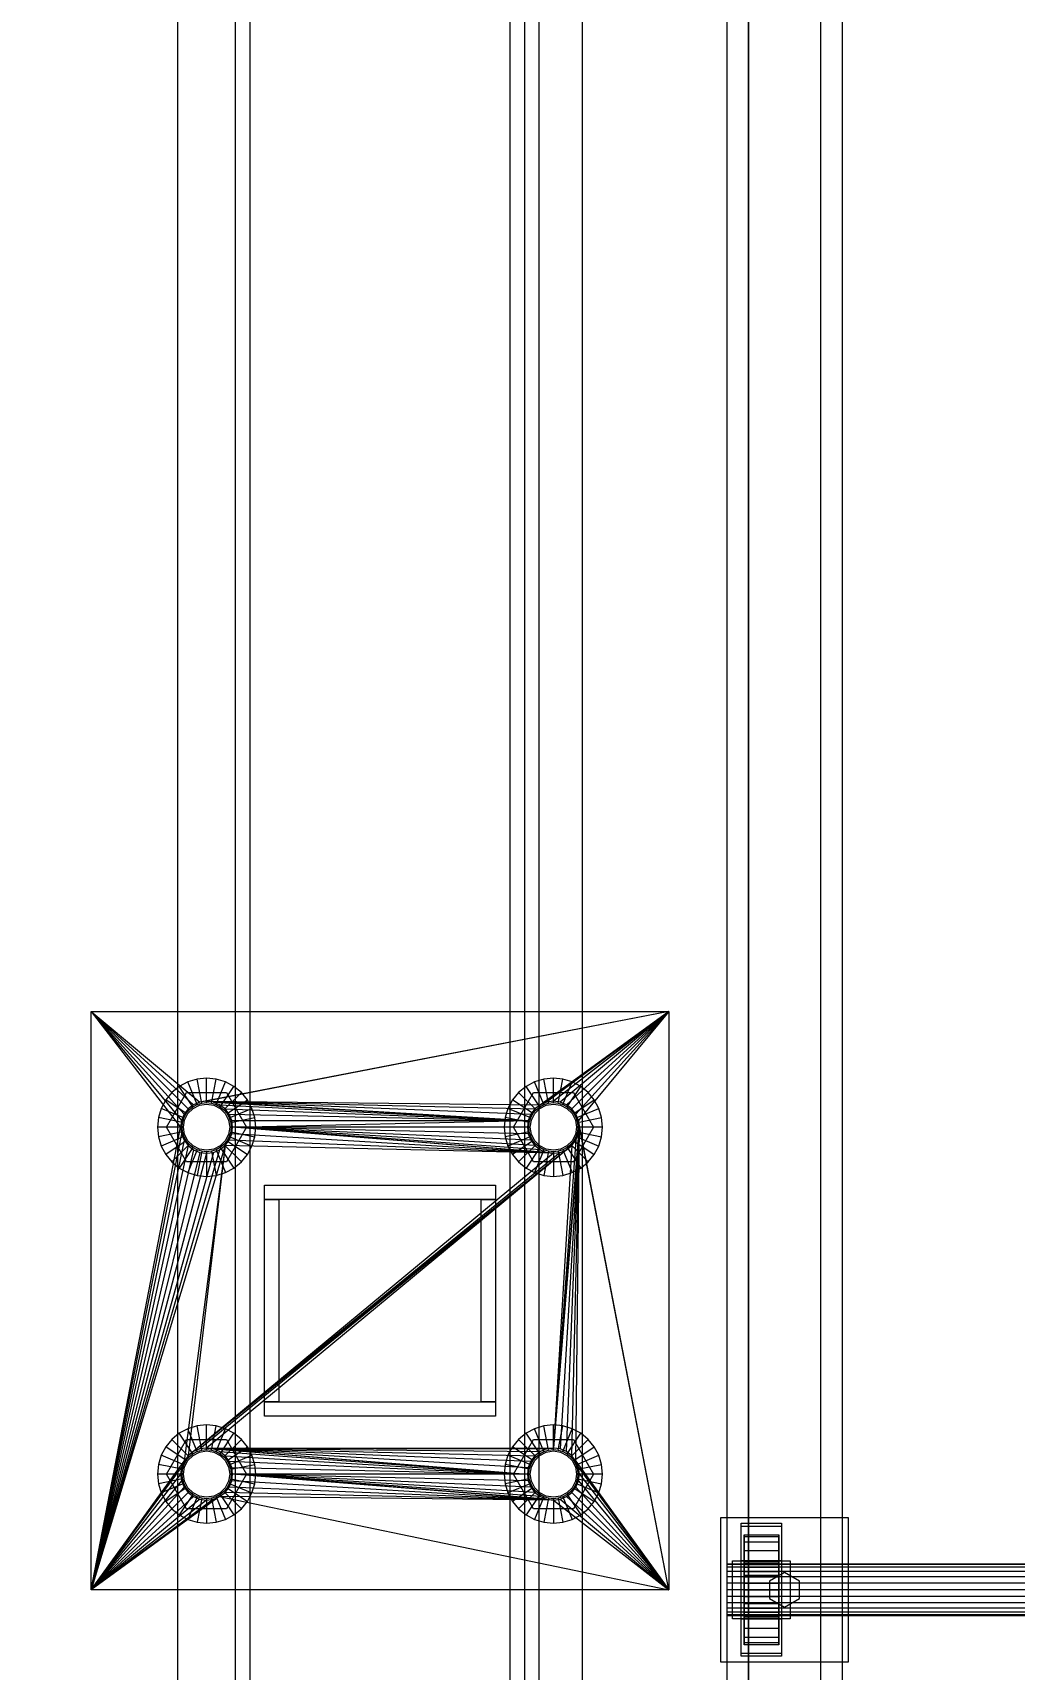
# Model space of a CAD drawing. Header units: millimetres. Extents: x -2500 to 58855, y -53268 to 6837.
# Drawn here: x 57527 to 57867, y -19178 to -18611 of the extents above; entities that cross this region are included whole.
import ezdxf

# ---------------------------------------------------------------- set-up
doc = ezdxf.new("R2010")
doc.units = ezdxf.units.MM
for name, color, linetype, lineweight in [('COTAS_R', 1, 'Continuous', 0), ('superior_C04', 7, 'Continuous', 0), ('superior_secador', 7, 'Continuous', 0)]:
    doc.layers.add(name, color=color, linetype=linetype, lineweight=lineweight)
doc.dimstyles.new('R19_100', dxfattribs={"dimtxt": 250, "dimasz": 150, "dimexe": 150, "dimexo": 80, "dimgap": 100, "dimtad": 1, "dimtih": 1, "dimtoh": 1, "dimdsep": 46, "dimcen": 0.09, "dimadec": 0, "dimazin": 0, "dimtfac": 1, "dimtdec": 4, "dimtofl": 0, "dimtmove": 0, "dimatfit": 3, "dimfxl": 1, "dimtolj": 1, "dimtzin": 0, "dimarcsym": 0})

# ---------------------------------------------------------------- blocks, each defined once
blk = doc.blocks.new('*D26')
at = {"layer": 'COTAS_R', "color": 0, "lineweight": -2, "transparency": 16777216}
for p, q in [((58037.12, -15400), (57067.12, -15400)), ((57217.12, -19600), (57217.12, -15550)), ((58037.12, -19750), (57067.12, -19750))]:
    blk.add_line(p, q, dxfattribs=at)
at = {"layer": 'COTAS_R', "color": 0, "transparency": 16777216}
for points in [[(57192.12, -15550), (57242.12, -15550), (57217.12, -15400)], [(57192.12, -19600), (57242.12, -19600), (57217.12, -19750)]]:
    blk.add_solid(points, dxfattribs=at)
at = {"layer": 'Defpoints', "color": 0, "transparency": 16777216}
for p in [(57217.12, -15400), (58117.12, -15400), (58117.12, -19750)]:
    blk.add_point(p, dxfattribs=at)

msp = doc.modelspace()

# ---------------------------------------------------------------- linework, layer by layer
at = {"layer": 'superior_C04'}
for p, q in [((57767.116, -18550), (57767.116, -19750)), ((57774.616, -19748.878), (57774.616, -18548.878)), ((57799.616, -19748.878), (57799.616, -18548.878)), ((57807.116, -19750), (57807.116, -18550)), ((57774.616, -18551.122), (57774.616, -19751.122)), ((57799.616, -19751.122), (57799.616, -18551.122)), ((57765.116, -19175), (57765.116, -19125)), ((57765.116, -19125), (57809.116, -19125)), ((57772.116, -19173), (57772.116, -19127)), ((57772.116, -19127), (57786.116, -19127)), ((57786.116, -19127), (57786.116, -19173)), ((57809.116, -19125), (57809.116, -19175)), ((57772.116, -19140), (57772.116, -19128)), ((57772.116, -19128), (57786.116, -19128)), ((57773.116, -19141), (57773.116, -19131)), ((57773.116, -19131), (57773.116, -19131.647)), ((57773.116, -19131), (57785.116, -19131)), ((57773.116, -19131.647), (57773.116, -19141.307)), ((57785.116, -19131.647), (57773.116, -19131.647)), ((57773.116, -19131.647), (57773.116, -19133.546)), ((57785.116, -19131.647), (57785.116, -19131)), ((57785.116, -19131), (57785.116, -19141)), ((57785.116, -19141.307), (57785.116, -19131.647)), ((57785.116, -19133.546), (57785.116, -19131.647)), ((57786.116, -19128), (57786.116, -19140)), ((57773.116, -19133.546), (57773.116, -19142.206)), ((57785.116, -19133.546), (57773.116, -19133.546)), ((57773.116, -19133.546), (57773.116, -19136.565)), ((57773.116, -19136.565), (57773.116, -19143.636)), ((57785.116, -19136.565), (57773.116, -19136.565)), ((57773.116, -19136.565), (57773.116, -19140.5)), ((57785.116, -19142.206), (57785.116, -19133.546)), ((57785.116, -19136.565), (57785.116, -19133.546)), ((57785.116, -19143.636), (57785.116, -19136.565)), ((57785.116, -19140.5), (57785.116, -19136.565)), ((57767.116, -19141), (57767.116, -19141.307)), ((57767.116, -19141), (58467.116, -19141)), ((57767.116, -19141.307), (57767.116, -19142.206)), ((58467.116, -19141.307), (57767.116, -19141.307)), ((57767.116, -19142.206), (57767.116, -19143.636)), ((58467.116, -19142.206), (57767.116, -19142.206)), ((57767.116, -19143.636), (57767.116, -19145.5)), ((58467.116, -19143.636), (57767.116, -19143.636)), ((57769.116, -19160), (57769.116, -19140)), ((57769.116, -19140), (57789.116, -19140)), ((57786.116, -19140), (57772.116, -19140)), ((57773.116, -19140.5), (57773.116, -19145.5)), ((57785.116, -19140.5), (57773.116, -19140.5)), ((57773.116, -19140.5), (57773.116, -19145.082)), ((57773.116, -19141.307), (57773.116, -19141)), ((57785.116, -19141), (57773.116, -19141)), ((57773.116, -19141.307), (57785.116, -19141.307)), ((57773.116, -19142.206), (57773.116, -19141.307)), ((57773.116, -19142.206), (57785.116, -19142.206)), ((57773.116, -19143.636), (57773.116, -19142.206)), ((57773.116, -19143.636), (57785.116, -19143.636)), ((57773.116, -19145.5), (57773.116, -19143.636)), ((57787.116, -19144), (57781.92, -19147)), ((57785.116, -19145.5), (57785.116, -19140.5)), ((57785.116, -19145.082), (57785.116, -19140.5)), ((57785.116, -19141), (57785.116, -19141.307)), ((57785.116, -19141.307), (57785.116, -19142.206)), ((57785.116, -19142.206), (57785.116, -19143.636)), ((57785.116, -19143.636), (57785.116, -19145.5)), ((57792.312, -19147), (57787.116, -19144)), ((57789.116, -19140), (57789.116, -19160)), ((57767.116, -19145.5), (57767.116, -19147.671)), ((58467.116, -19145.5), (57767.116, -19145.5)), ((57767.116, -19147.671), (57767.116, -19150)), ((58467.116, -19147.671), (57767.116, -19147.671)), ((57767.116, -19150), (57767.116, -19152.329)), ((58467.116, -19150), (57767.116, -19150)), ((57773.116, -19145.082), (57773.116, -19147.671)), ((57785.116, -19145.082), (57773.116, -19145.082)), ((57773.116, -19145.082), (57773.116, -19150)), ((57773.116, -19145.5), (57785.116, -19145.5)), ((57773.116, -19147.671), (57773.116, -19145.5)), ((57773.116, -19147.671), (57785.116, -19147.671)), ((57773.116, -19150), (57773.116, -19147.671)), ((57773.116, -19150), (57785.116, -19150)), ((57773.116, -19150), (57773.116, -19154.918)), ((57773.116, -19152.329), (57773.116, -19150)), ((57781.92, -19147), (57781.92, -19153)), ((57785.116, -19147.671), (57785.116, -19145.082)), ((57785.116, -19150), (57785.116, -19145.082)), ((57785.116, -19145.5), (57785.116, -19147.671)), ((57785.116, -19147.671), (57785.116, -19150)), ((57785.116, -19150), (57785.116, -19152.329)), ((57785.116, -19154.918), (57785.116, -19150)), ((57792.312, -19153), (57792.312, -19147)), ((57767.116, -19152.329), (57767.116, -19154.5)), ((58467.116, -19152.329), (57767.116, -19152.329)), ((57767.116, -19154.5), (57767.116, -19156.364)), ((58467.116, -19154.5), (57767.116, -19154.5)), ((57773.116, -19154.918), (57773.116, -19152.329)), ((57773.116, -19152.329), (57785.116, -19152.329)), ((57773.116, -19154.5), (57773.116, -19152.329)), ((57773.116, -19159.5), (57773.116, -19154.5)), ((57773.116, -19154.5), (57785.116, -19154.5)), ((57773.116, -19156.364), (57773.116, -19154.5)), ((57785.116, -19154.918), (57773.116, -19154.918)), ((57773.116, -19154.918), (57773.116, -19159.5)), ((57781.92, -19153), (57787.116, -19156)), ((57785.116, -19152.329), (57785.116, -19154.918)), ((57785.116, -19152.329), (57785.116, -19154.5)), ((57785.116, -19154.5), (57785.116, -19159.5)), ((57785.116, -19154.5), (57785.116, -19156.364)), ((57785.116, -19159.5), (57785.116, -19154.918)), ((57787.116, -19156), (57792.312, -19153)), ((57767.116, -19156.364), (57767.116, -19157.794)), ((58467.116, -19156.364), (57767.116, -19156.364)), ((57767.116, -19157.794), (57767.116, -19158.693)), ((58467.116, -19157.794), (57767.116, -19157.794)), ((57767.116, -19158.693), (57767.116, -19159)), ((58467.116, -19158.693), (57767.116, -19158.693)), ((58467.116, -19159), (57767.116, -19159)), ((57789.116, -19160), (57769.116, -19160)), ((57772.116, -19172), (57772.116, -19160)), ((57772.116, -19160), (57786.116, -19160)), ((57773.116, -19163.435), (57773.116, -19156.364)), ((57773.116, -19156.364), (57785.116, -19156.364)), ((57773.116, -19157.794), (57773.116, -19156.364)), ((57773.116, -19166.454), (57773.116, -19157.794)), ((57773.116, -19157.794), (57785.116, -19157.794)), ((57773.116, -19158.693), (57773.116, -19157.794)), ((57773.116, -19168.353), (57773.116, -19158.693)), ((57773.116, -19158.693), (57785.116, -19158.693)), ((57773.116, -19159), (57773.116, -19158.693)), ((57773.116, -19169), (57773.116, -19159)), ((57773.116, -19159), (57785.116, -19159)), ((57785.116, -19159.5), (57773.116, -19159.5)), ((57773.116, -19159.5), (57773.116, -19163.435)), ((57785.116, -19156.364), (57785.116, -19163.435)), ((57785.116, -19156.364), (57785.116, -19157.794)), ((57785.116, -19157.794), (57785.116, -19166.454)), ((57785.116, -19157.794), (57785.116, -19158.693)), ((57785.116, -19158.693), (57785.116, -19168.353)), ((57785.116, -19158.693), (57785.116, -19159)), ((57785.116, -19159), (57785.116, -19169)), ((57785.116, -19163.435), (57785.116, -19159.5)), ((57786.116, -19160), (57786.116, -19172)), ((57785.116, -19163.435), (57773.116, -19163.435)), ((57773.116, -19163.435), (57773.116, -19166.454)), ((57785.116, -19166.454), (57773.116, -19166.454)), ((57773.116, -19166.454), (57773.116, -19168.353)), ((57785.116, -19166.454), (57785.116, -19163.435)), ((57785.116, -19168.353), (57785.116, -19166.454)), ((57786.116, -19172), (57772.116, -19172)), ((57786.116, -19173), (57772.116, -19173)), ((57785.116, -19168.353), (57773.116, -19168.353)), ((57773.116, -19168.353), (57773.116, -19169)), ((57785.116, -19169), (57773.116, -19169)), ((57785.116, -19169), (57785.116, -19168.353)), ((57809.116, -19175), (57765.116, -19175))]:
    msp.add_line(p, q, dxfattribs=at)
at = {"layer": 'superior_secador'}
for p, q in [((57692.116, -19375), (57692.116, -16625)), ((57702.116, -16625), (57702.116, -19375)), ((57717.116, -16625), (57717.116, -19375)), ((57577.116, -19250), (57577.116, -16750)), ((57597.116, -19240), (57597.116, -16760)), ((57602.116, -16760), (57602.116, -19240)), ((57692.116, -19240), (57692.116, -16760)), ((57697.116, -16760), (57697.116, -19240)), ((57547.116, -19150), (57547.116, -18950)), ((57547.116, -18950), (57578.116, -18990)), ((57547.116, -18950), (57578.423, -18987.671)), ((57547.116, -18950), (57579.322, -18985.5)), ((57547.116, -18950), (57580.752, -18983.636)), ((57547.116, -18950), (57582.616, -18982.206)), ((57547.116, -18950), (57584.786, -18981.307)), ((57547.116, -18950), (57747.116, -18950)), ((57747.116, -18950), (57584.786, -18981.307)), ((57747.116, -18950), (57587.116, -18981)), ((57747.116, -18950), (57702.616, -18982.206)), ((57747.116, -18950), (57704.786, -18981.307)), ((57747.116, -18950), (57707.116, -18981)), ((57747.116, -18950), (57709.445, -18981.307)), ((57747.116, -18950), (57711.616, -18982.206)), ((57747.116, -18950), (57713.48, -18983.636)), ((57747.116, -18950), (57714.91, -18985.5)), ((57747.116, -18950), (57715.809, -18987.671)), ((57747.116, -18950), (57747.116, -19150)), ((57580.61, -18974.294), (57577.671, -18975.865)), ((57583.799, -18973.327), (57580.61, -18974.294)), ((57583.863, -18982.147), (57580.61, -18974.294)), ((57587.116, -18973), (57583.799, -18973.327)), ((57585.458, -18981.663), (57583.799, -18973.327)), ((57590.432, -18973.327), (57587.116, -18973)), ((57587.116, -18981.5), (57587.116, -18973)), ((57588.774, -18981.663), (57590.432, -18973.327)), ((57590.369, -18982.147), (57593.621, -18974.294)), ((57593.621, -18974.294), (57590.432, -18973.327)), ((57596.561, -18975.865), (57593.621, -18974.294)), ((57700.61, -18974.294), (57697.671, -18975.865)), ((57703.799, -18973.327), (57700.61, -18974.294)), ((57703.863, -18982.147), (57700.61, -18974.294)), ((57707.116, -18973), (57703.799, -18973.327)), ((57705.458, -18981.663), (57703.799, -18973.327)), ((57710.432, -18973.327), (57707.116, -18973)), ((57707.116, -18981.5), (57707.116, -18973)), ((57708.774, -18981.663), (57710.432, -18973.327)), ((57710.369, -18982.147), (57713.621, -18974.294)), ((57713.621, -18974.294), (57710.432, -18973.327)), ((57716.561, -18975.865), (57713.621, -18974.294)), ((57572.981, -18980.555), (57571.41, -18983.494)), ((57575.095, -18977.979), (57572.981, -18980.555)), ((57580.048, -18985.278), (57572.981, -18980.555)), ((57573.266, -18990), (57580.191, -18978.006)), ((57577.671, -18975.865), (57575.095, -18977.979)), ((57581.105, -18983.99), (57575.095, -18977.979)), ((57582.394, -18982.933), (57577.671, -18975.865)), ((57580.191, -18978.006), (57594.041, -18978.006)), ((57591.838, -18982.933), (57596.561, -18975.865)), ((57593.126, -18983.99), (57599.137, -18977.979)), ((57594.041, -18978.006), (57600.966, -18990)), ((57594.183, -18985.278), (57601.251, -18980.555)), ((57599.137, -18977.979), (57596.561, -18975.865)), ((57601.251, -18980.555), (57599.137, -18977.979)), ((57602.822, -18983.494), (57601.251, -18980.555)), ((57692.981, -18980.555), (57691.41, -18983.494)), ((57695.095, -18977.979), (57692.981, -18980.555)), ((57700.048, -18985.278), (57692.981, -18980.555)), ((57693.266, -18990), (57700.191, -18978.006)), ((57697.671, -18975.865), (57695.095, -18977.979)), ((57701.105, -18983.99), (57695.095, -18977.979)), ((57702.394, -18982.933), (57697.671, -18975.865)), ((57700.191, -18978.006), (57714.041, -18978.006)), ((57711.838, -18982.933), (57716.561, -18975.865)), ((57713.126, -18983.99), (57719.137, -18977.979)), ((57714.041, -18978.006), (57720.966, -18990)), ((57714.183, -18985.278), (57721.251, -18980.555)), ((57719.137, -18977.979), (57716.561, -18975.865)), ((57721.251, -18980.555), (57719.137, -18977.979)), ((57722.822, -18983.494), (57721.251, -18980.555)), ((57571.41, -18983.494), (57570.442, -18986.683)), ((57579.263, -18986.747), (57571.41, -18983.494)), ((57579.322, -18985.5), (57578.423, -18987.671)), ((57579.263, -18986.747), (57580.048, -18985.278)), ((57580.752, -18983.636), (57579.322, -18985.5)), ((57579.507, -18987.528), (57580.644, -18985.298)), ((57580.048, -18985.278), (57581.105, -18983.99)), ((57580.644, -18985.298), (57582.414, -18983.528)), ((57582.616, -18982.206), (57580.752, -18983.636)), ((57581.105, -18983.99), (57582.394, -18982.933)), ((57582.394, -18982.933), (57583.863, -18982.147)), ((57582.414, -18983.528), (57584.644, -18982.392)), ((57584.786, -18981.307), (57582.616, -18982.206)), ((57583.863, -18982.147), (57585.458, -18981.663)), ((57584.644, -18982.392), (57587.116, -18982)), ((57587.116, -18981), (57584.786, -18981.307)), ((57585.458, -18981.663), (57587.116, -18981.5)), ((57589.445, -18981.307), (57587.116, -18981)), ((57587.116, -18981), (57698.423, -18987.671)), ((57587.116, -18981), (57699.322, -18985.5)), ((57587.116, -18981), (57700.752, -18983.636)), ((57587.116, -18981), (57702.616, -18982.206)), ((57587.116, -18981.5), (57588.774, -18981.663)), ((57587.116, -18982), (57589.588, -18982.392)), ((57588.774, -18981.663), (57590.369, -18982.147)), ((57591.616, -18982.206), (57589.445, -18981.307)), ((57589.445, -18981.307), (57698.423, -18987.671)), ((57589.588, -18982.392), (57591.818, -18983.528)), ((57590.369, -18982.147), (57591.838, -18982.933)), ((57593.48, -18983.636), (57591.616, -18982.206)), ((57591.616, -18982.206), (57698.423, -18987.671)), ((57591.818, -18983.528), (57593.588, -18985.298)), ((57591.838, -18982.933), (57593.126, -18983.99)), ((57593.126, -18983.99), (57594.183, -18985.278)), ((57594.91, -18985.5), (57593.48, -18983.636)), ((57593.48, -18983.636), (57698.423, -18987.671)), ((57593.588, -18985.298), (57594.724, -18987.528)), ((57594.183, -18985.278), (57594.969, -18986.747)), ((57595.809, -18987.671), (57594.91, -18985.5)), ((57594.91, -18985.5), (57698.423, -18987.671)), ((57594.969, -18986.747), (57602.822, -18983.494)), ((57603.789, -18986.683), (57602.822, -18983.494)), ((57691.41, -18983.494), (57690.442, -18986.683)), ((57699.263, -18986.747), (57691.41, -18983.494)), ((57699.322, -18985.5), (57698.423, -18987.671)), ((57699.263, -18986.747), (57700.048, -18985.278)), ((57700.752, -18983.636), (57699.322, -18985.5)), ((57699.507, -18987.528), (57700.644, -18985.298)), ((57700.048, -18985.278), (57701.105, -18983.99)), ((57700.644, -18985.298), (57702.414, -18983.528)), ((57702.616, -18982.206), (57700.752, -18983.636)), ((57701.105, -18983.99), (57702.394, -18982.933)), ((57702.394, -18982.933), (57703.863, -18982.147)), ((57702.414, -18983.528), (57704.644, -18982.392)), ((57704.786, -18981.307), (57702.616, -18982.206)), ((57703.863, -18982.147), (57705.458, -18981.663)), ((57704.644, -18982.392), (57707.116, -18982)), ((57707.116, -18981), (57704.786, -18981.307)), ((57705.458, -18981.663), (57707.116, -18981.5)), ((57709.445, -18981.307), (57707.116, -18981)), ((57707.116, -18981.5), (57708.774, -18981.663)), ((57707.116, -18982), (57709.588, -18982.392)), ((57708.774, -18981.663), (57710.369, -18982.147)), ((57711.616, -18982.206), (57709.445, -18981.307)), ((57709.588, -18982.392), (57711.818, -18983.528)), ((57710.369, -18982.147), (57711.838, -18982.933)), ((57713.48, -18983.636), (57711.616, -18982.206)), ((57711.818, -18983.528), (57713.588, -18985.298)), ((57711.838, -18982.933), (57713.126, -18983.99)), ((57713.126, -18983.99), (57714.183, -18985.278)), ((57714.91, -18985.5), (57713.48, -18983.636)), ((57713.588, -18985.298), (57714.724, -18987.528)), ((57714.183, -18985.278), (57714.969, -18986.747)), ((57715.809, -18987.671), (57714.91, -18985.5)), ((57714.969, -18986.747), (57722.822, -18983.494)), ((57723.789, -18986.683), (57722.822, -18983.494)), ((57547.116, -19150), (57578.116, -18990)), ((57570.442, -18986.683), (57570.116, -18990)), ((57578.616, -18990), (57570.116, -18990)), ((57570.116, -18990), (57570.442, -18993.317)), ((57578.779, -18988.342), (57570.442, -18986.683)), ((57578.779, -18991.658), (57570.442, -18993.317)), ((57580.191, -19001.994), (57573.266, -18990)), ((57578.423, -18987.671), (57578.116, -18990)), ((57578.116, -18990), (57578.423, -18992.329)), ((57578.616, -18990), (57578.779, -18988.342)), ((57578.779, -18991.658), (57578.616, -18990)), ((57578.779, -18988.342), (57579.263, -18986.747)), ((57579.263, -18993.253), (57578.779, -18991.658)), ((57579.116, -18990), (57579.507, -18987.528)), ((57579.507, -18992.472), (57579.116, -18990)), ((57600.966, -18990), (57594.041, -19001.994)), ((57594.724, -18987.528), (57595.116, -18990)), ((57595.116, -18990), (57594.724, -18992.472)), ((57594.969, -18986.747), (57595.453, -18988.342)), ((57595.453, -18991.658), (57594.969, -18993.253)), ((57595.453, -18988.342), (57603.789, -18986.683)), ((57595.453, -18988.342), (57595.616, -18990)), ((57595.616, -18990), (57595.453, -18991.658)), ((57595.453, -18991.658), (57603.789, -18993.317)), ((57604.116, -18990), (57595.616, -18990)), ((57596.116, -18990), (57595.809, -18987.671)), ((57595.809, -18987.671), (57698.423, -18987.671)), ((57595.809, -18992.329), (57596.116, -18990)), ((57596.116, -18990), (57698.423, -18987.671)), ((57698.116, -18990), (57596.116, -18990)), ((57698.423, -18992.329), (57596.116, -18990)), ((57699.322, -18994.5), (57596.116, -18990)), ((57700.752, -18996.364), (57596.116, -18990)), ((57702.616, -18997.794), (57596.116, -18990)), ((57704.786, -18998.693), (57596.116, -18990)), ((57707.116, -18999), (57596.116, -18990)), ((57604.116, -18990), (57603.789, -18986.683)), ((57603.789, -18993.317), (57604.116, -18990)), ((57690.442, -18986.683), (57690.116, -18990)), ((57698.616, -18990), (57690.116, -18990)), ((57690.116, -18990), (57690.442, -18993.317)), ((57698.779, -18988.342), (57690.442, -18986.683)), ((57698.779, -18991.658), (57690.442, -18993.317)), ((57700.191, -19001.994), (57693.266, -18990)), ((57698.423, -18987.671), (57698.116, -18990)), ((57698.116, -18990), (57698.423, -18992.329)), ((57698.616, -18990), (57698.779, -18988.342)), ((57698.779, -18991.658), (57698.616, -18990)), ((57698.779, -18988.342), (57699.263, -18986.747)), ((57699.263, -18993.253), (57698.779, -18991.658)), ((57699.116, -18990), (57699.507, -18987.528)), ((57699.507, -18992.472), (57699.116, -18990)), ((57716.116, -18990), (57707.116, -19101)), ((57716.116, -18990), (57709.445, -19101.307)), ((57711.616, -19102.206), (57716.116, -18990)), ((57713.48, -19103.636), (57716.116, -18990)), ((57720.966, -18990), (57714.041, -19001.994)), ((57714.724, -18987.528), (57715.116, -18990)), ((57715.116, -18990), (57714.724, -18992.472)), ((57714.91, -19105.5), (57716.116, -18990)), ((57714.969, -18986.747), (57715.453, -18988.342)), ((57715.453, -18991.658), (57714.969, -18993.253)), ((57715.453, -18988.342), (57723.789, -18986.683)), ((57715.453, -18988.342), (57715.616, -18990)), ((57715.616, -18990), (57715.453, -18991.658)), ((57715.453, -18991.658), (57723.789, -18993.317)), ((57724.116, -18990), (57715.616, -18990)), ((57747.116, -19150), (57715.809, -18987.671)), ((57716.116, -18990), (57715.809, -18987.671)), ((57715.809, -18992.329), (57716.116, -18990)), ((57747.116, -19150), (57716.116, -18990)), ((57724.116, -18990), (57723.789, -18986.683)), ((57723.789, -18993.317), (57724.116, -18990)), ((57578.423, -18992.329), (57547.116, -19150)), ((57579.322, -18994.5), (57547.116, -19150)), ((57580.752, -18996.364), (57547.116, -19150)), ((57593.48, -18996.364), (57547.116, -19150)), ((57570.442, -18993.317), (57571.41, -18996.506)), ((57579.263, -18993.253), (57571.41, -18996.506)), ((57571.41, -18996.506), (57572.981, -18999.445)), ((57580.048, -18994.722), (57572.981, -18999.445)), ((57581.105, -18996.01), (57575.095, -19002.021)), ((57582.394, -18997.067), (57577.671, -19004.135)), ((57578.423, -18992.329), (57579.322, -18994.5)), ((57580.048, -18994.722), (57579.263, -18993.253)), ((57579.322, -18994.5), (57580.752, -18996.364)), ((57593.48, -18996.364), (57579.322, -19105.5)), ((57580.644, -18994.702), (57579.507, -18992.472)), ((57581.105, -18996.01), (57580.048, -18994.722)), ((57582.414, -18996.472), (57580.644, -18994.702)), ((57580.752, -18996.364), (57582.616, -18997.794)), ((57593.48, -18996.364), (57580.752, -19103.636)), ((57713.48, -18996.364), (57580.752, -19103.636)), ((57582.394, -18997.067), (57581.105, -18996.01)), ((57583.863, -18997.853), (57582.394, -18997.067)), ((57584.644, -18997.608), (57582.414, -18996.472)), ((57713.48, -18996.364), (57582.616, -19102.206)), ((57713.48, -18996.364), (57584.786, -19101.307)), ((57713.48, -18996.364), (57587.116, -19101)), ((57591.818, -18996.472), (57589.588, -18997.608)), ((57591.838, -18997.067), (57590.369, -18997.853)), ((57591.616, -18997.794), (57593.48, -18996.364)), ((57593.588, -18994.702), (57591.818, -18996.472)), ((57593.126, -18996.01), (57591.838, -18997.067)), ((57591.838, -18997.067), (57596.561, -19004.135)), ((57594.183, -18994.722), (57593.126, -18996.01)), ((57593.126, -18996.01), (57599.137, -19002.021)), ((57593.48, -18996.364), (57594.91, -18994.5)), ((57707.116, -18999), (57593.48, -18996.364)), ((57594.724, -18992.472), (57593.588, -18994.702)), ((57594.969, -18993.253), (57594.183, -18994.722)), ((57594.183, -18994.722), (57601.251, -18999.445)), ((57594.91, -18994.5), (57595.809, -18992.329)), ((57707.116, -18999), (57594.91, -18994.5)), ((57594.969, -18993.253), (57602.822, -18996.506)), ((57707.116, -18999), (57595.809, -18992.329)), ((57601.251, -18999.445), (57602.822, -18996.506)), ((57602.822, -18996.506), (57603.789, -18993.317)), ((57690.442, -18993.317), (57691.41, -18996.506)), ((57699.263, -18993.253), (57691.41, -18996.506)), ((57691.41, -18996.506), (57692.981, -18999.445)), ((57700.048, -18994.722), (57692.981, -18999.445)), ((57701.105, -18996.01), (57695.095, -19002.021)), ((57702.394, -18997.067), (57697.671, -19004.135)), ((57698.423, -18992.329), (57699.322, -18994.5)), ((57700.048, -18994.722), (57699.263, -18993.253)), ((57699.322, -18994.5), (57700.752, -18996.364)), ((57700.644, -18994.702), (57699.507, -18992.472)), ((57701.105, -18996.01), (57700.048, -18994.722)), ((57702.414, -18996.472), (57700.644, -18994.702)), ((57700.752, -18996.364), (57702.616, -18997.794)), ((57702.394, -18997.067), (57701.105, -18996.01)), ((57703.863, -18997.853), (57702.394, -18997.067)), ((57704.644, -18997.608), (57702.414, -18996.472)), ((57715.809, -18992.329), (57707.116, -19101)), ((57714.91, -18994.5), (57707.116, -19101)), ((57713.48, -18996.364), (57707.116, -19101)), ((57711.818, -18996.472), (57709.588, -18997.608)), ((57711.838, -18997.067), (57710.369, -18997.853)), ((57711.616, -18997.794), (57713.48, -18996.364)), ((57713.588, -18994.702), (57711.818, -18996.472)), ((57713.126, -18996.01), (57711.838, -18997.067)), ((57711.838, -18997.067), (57716.561, -19004.135)), ((57714.183, -18994.722), (57713.126, -18996.01)), ((57713.126, -18996.01), (57719.137, -19002.021)), ((57713.48, -18996.364), (57714.91, -18994.5)), ((57714.724, -18992.472), (57713.588, -18994.702)), ((57714.969, -18993.253), (57714.183, -18994.722)), ((57714.183, -18994.722), (57721.251, -18999.445)), ((57714.91, -18994.5), (57715.809, -18992.329)), ((57714.969, -18993.253), (57722.822, -18996.506)), ((57721.251, -18999.445), (57722.822, -18996.506)), ((57722.822, -18996.506), (57723.789, -18993.317)), ((57582.616, -18997.794), (57547.116, -19150)), ((57591.616, -18997.794), (57547.116, -19150)), ((57584.786, -18998.693), (57547.116, -19150)), ((57589.445, -18998.693), (57547.116, -19150)), ((57587.116, -18999), (57547.116, -19150)), ((57572.981, -18999.445), (57575.095, -19002.021)), ((57575.095, -19002.021), (57577.671, -19004.135)), ((57594.041, -19001.994), (57580.191, -19001.994)), ((57583.863, -18997.853), (57580.61, -19005.706)), ((57711.616, -18997.794), (57580.752, -19103.636)), ((57709.445, -18998.693), (57580.752, -19103.636)), ((57707.116, -18999), (57580.752, -19103.636)), ((57582.616, -18997.794), (57584.786, -18998.693)), ((57585.458, -18998.337), (57583.799, -19006.673)), ((57585.458, -18998.337), (57583.863, -18997.853)), ((57587.116, -18998), (57584.644, -18997.608)), ((57584.786, -18998.693), (57587.116, -18999)), ((57587.116, -18998.5), (57585.458, -18998.337)), ((57589.588, -18997.608), (57587.116, -18998)), ((57588.774, -18998.337), (57587.116, -18998.5)), ((57587.116, -18998.5), (57587.116, -19007)), ((57587.116, -18999), (57589.445, -18998.693)), ((57590.369, -18997.853), (57588.774, -18998.337)), ((57588.774, -18998.337), (57590.432, -19006.673)), ((57589.445, -18998.693), (57591.616, -18997.794)), ((57590.369, -18997.853), (57593.621, -19005.706)), ((57596.561, -19004.135), (57599.137, -19002.021)), ((57599.137, -19002.021), (57601.251, -18999.445)), ((57692.981, -18999.445), (57695.095, -19002.021)), ((57695.095, -19002.021), (57697.671, -19004.135)), ((57714.041, -19001.994), (57700.191, -19001.994)), ((57703.863, -18997.853), (57700.61, -19005.706)), ((57702.616, -18997.794), (57704.786, -18998.693)), ((57705.458, -18998.337), (57703.799, -19006.673)), ((57705.458, -18998.337), (57703.863, -18997.853)), ((57707.116, -18998), (57704.644, -18997.608)), ((57704.786, -18998.693), (57707.116, -18999)), ((57707.116, -18998.5), (57705.458, -18998.337)), ((57709.588, -18997.608), (57707.116, -18998)), ((57708.774, -18998.337), (57707.116, -18998.5)), ((57707.116, -18998.5), (57707.116, -19007)), ((57707.116, -18999), (57709.445, -18998.693)), ((57710.369, -18997.853), (57708.774, -18998.337)), ((57708.774, -18998.337), (57710.432, -19006.673)), ((57709.445, -18998.693), (57711.616, -18997.794)), ((57710.369, -18997.853), (57713.621, -19005.706)), ((57716.561, -19004.135), (57719.137, -19002.021)), ((57719.137, -19002.021), (57721.251, -18999.445)), ((57577.671, -19004.135), (57580.61, -19005.706)), ((57580.61, -19005.706), (57583.799, -19006.673)), ((57583.799, -19006.673), (57587.116, -19007)), ((57587.116, -19007), (57590.432, -19006.673)), ((57590.432, -19006.673), (57593.621, -19005.706)), ((57593.621, -19005.706), (57596.561, -19004.135)), ((57697.671, -19004.135), (57700.61, -19005.706)), ((57700.61, -19005.706), (57703.799, -19006.673)), ((57703.799, -19006.673), (57707.116, -19007)), ((57707.116, -19007), (57710.432, -19006.673)), ((57710.432, -19006.673), (57713.621, -19005.706)), ((57713.621, -19005.706), (57716.561, -19004.135)), ((57607.116, -19015), (57607.116, -19010)), ((57607.116, -19010), (57687.116, -19010)), ((57687.116, -19010), (57687.116, -19015)), ((57687.116, -19015), (57607.116, -19015)), ((57607.116, -19085), (57607.116, -19015)), ((57607.116, -19015), (57612.116, -19015)), ((57612.116, -19015), (57612.116, -19085)), ((57682.116, -19085), (57682.116, -19015)), ((57682.116, -19015), (57687.116, -19015)), ((57687.116, -19015), (57687.116, -19085)), ((57607.116, -19090), (57607.116, -19085)), ((57607.116, -19085), (57687.116, -19085)), ((57612.116, -19085), (57607.116, -19085)), ((57687.116, -19085), (57682.116, -19085)), ((57687.116, -19085), (57687.116, -19090)), ((57583.799, -19093.327), (57580.61, -19094.294)), ((57587.116, -19093), (57583.799, -19093.327)), ((57585.458, -19101.663), (57583.799, -19093.327)), ((57590.432, -19093.327), (57587.116, -19093)), ((57587.116, -19101.5), (57587.116, -19093)), ((57588.774, -19101.663), (57590.432, -19093.327)), ((57593.621, -19094.294), (57590.432, -19093.327)), ((57687.116, -19090), (57607.116, -19090)), ((57703.799, -19093.327), (57700.61, -19094.294)), ((57707.116, -19093), (57703.799, -19093.327)), ((57705.458, -19101.663), (57703.799, -19093.327)), ((57710.432, -19093.327), (57707.116, -19093)), ((57707.116, -19101.5), (57707.116, -19093)), ((57708.774, -19101.663), (57710.432, -19093.327)), ((57713.621, -19094.294), (57710.432, -19093.327)), ((57575.095, -19097.979), (57572.981, -19100.555)), ((57573.266, -19110), (57580.191, -19098.006)), ((57577.671, -19095.865), (57575.095, -19097.979)), ((57581.105, -19103.99), (57575.095, -19097.979)), ((57580.61, -19094.294), (57577.671, -19095.865)), ((57582.394, -19102.933), (57577.671, -19095.865)), ((57580.191, -19098.006), (57594.041, -19098.006)), ((57583.863, -19102.147), (57580.61, -19094.294)), ((57590.369, -19102.147), (57593.621, -19094.294)), ((57591.838, -19102.933), (57596.561, -19095.865)), ((57593.126, -19103.99), (57599.137, -19097.979)), ((57596.561, -19095.865), (57593.621, -19094.294)), ((57594.041, -19098.006), (57600.966, -19110)), ((57599.137, -19097.979), (57596.561, -19095.865)), ((57601.251, -19100.555), (57599.137, -19097.979)), ((57695.095, -19097.979), (57692.981, -19100.555)), ((57693.266, -19110), (57700.191, -19098.006)), ((57697.671, -19095.865), (57695.095, -19097.979)), ((57701.105, -19103.99), (57695.095, -19097.979)), ((57700.61, -19094.294), (57697.671, -19095.865)), ((57702.394, -19102.933), (57697.671, -19095.865)), ((57700.191, -19098.006), (57714.041, -19098.006)), ((57703.863, -19102.147), (57700.61, -19094.294)), ((57710.369, -19102.147), (57713.621, -19094.294)), ((57711.838, -19102.933), (57716.561, -19095.865)), ((57713.126, -19103.99), (57719.137, -19097.979)), ((57716.561, -19095.865), (57713.621, -19094.294)), ((57714.041, -19098.006), (57720.966, -19110)), ((57719.137, -19097.979), (57716.561, -19095.865)), ((57721.251, -19100.555), (57719.137, -19097.979)), ((57571.41, -19103.494), (57570.442, -19106.683)), ((57572.981, -19100.555), (57571.41, -19103.494)), ((57579.263, -19106.747), (57571.41, -19103.494)), ((57580.048, -19105.278), (57572.981, -19100.555)), ((57580.752, -19103.636), (57579.322, -19105.5)), ((57580.048, -19105.278), (57581.105, -19103.99)), ((57580.644, -19105.298), (57582.414, -19103.528)), ((57582.616, -19102.206), (57580.752, -19103.636)), ((57581.105, -19103.99), (57582.394, -19102.933)), ((57582.394, -19102.933), (57583.863, -19102.147)), ((57582.414, -19103.528), (57584.644, -19102.392)), ((57584.786, -19101.307), (57582.616, -19102.206)), ((57583.863, -19102.147), (57585.458, -19101.663)), ((57584.644, -19102.392), (57587.116, -19102)), ((57587.116, -19101), (57584.786, -19101.307)), ((57585.458, -19101.663), (57587.116, -19101.5)), ((57589.445, -19101.307), (57587.116, -19101)), ((57587.116, -19101), (57698.116, -19110)), ((57587.116, -19101), (57698.423, -19107.671)), ((57587.116, -19101), (57699.322, -19105.5)), ((57587.116, -19101), (57700.752, -19103.636)), ((57587.116, -19101), (57702.616, -19102.206)), ((57587.116, -19101), (57704.786, -19101.307)), ((57587.116, -19101), (57707.116, -19101)), ((57587.116, -19101.5), (57588.774, -19101.663)), ((57587.116, -19102), (57589.588, -19102.392)), ((57588.774, -19101.663), (57590.369, -19102.147)), ((57591.616, -19102.206), (57589.445, -19101.307)), ((57589.445, -19101.307), (57698.116, -19110)), ((57589.588, -19102.392), (57591.818, -19103.528)), ((57590.369, -19102.147), (57591.838, -19102.933)), ((57593.48, -19103.636), (57591.616, -19102.206)), ((57591.616, -19102.206), (57698.116, -19110)), ((57591.818, -19103.528), (57593.588, -19105.298)), ((57591.838, -19102.933), (57593.126, -19103.99)), ((57593.126, -19103.99), (57594.183, -19105.278)), ((57594.91, -19105.5), (57593.48, -19103.636)), ((57593.48, -19103.636), (57698.116, -19110)), ((57594.183, -19105.278), (57601.251, -19100.555)), ((57594.969, -19106.747), (57602.822, -19103.494)), ((57602.822, -19103.494), (57601.251, -19100.555)), ((57603.789, -19106.683), (57602.822, -19103.494)), ((57691.41, -19103.494), (57690.442, -19106.683)), ((57692.981, -19100.555), (57691.41, -19103.494)), ((57699.263, -19106.747), (57691.41, -19103.494)), ((57700.048, -19105.278), (57692.981, -19100.555)), ((57700.752, -19103.636), (57699.322, -19105.5)), ((57700.048, -19105.278), (57701.105, -19103.99)), ((57700.644, -19105.298), (57702.414, -19103.528)), ((57702.616, -19102.206), (57700.752, -19103.636)), ((57701.105, -19103.99), (57702.394, -19102.933)), ((57702.394, -19102.933), (57703.863, -19102.147)), ((57702.414, -19103.528), (57704.644, -19102.392)), ((57704.786, -19101.307), (57702.616, -19102.206)), ((57703.863, -19102.147), (57705.458, -19101.663)), ((57704.644, -19102.392), (57707.116, -19102)), ((57707.116, -19101), (57704.786, -19101.307)), ((57705.458, -19101.663), (57707.116, -19101.5)), ((57709.445, -19101.307), (57707.116, -19101)), ((57707.116, -19101.5), (57708.774, -19101.663)), ((57707.116, -19102), (57709.588, -19102.392)), ((57708.774, -19101.663), (57710.369, -19102.147)), ((57711.616, -19102.206), (57709.445, -19101.307)), ((57709.588, -19102.392), (57711.818, -19103.528)), ((57710.369, -19102.147), (57711.838, -19102.933)), ((57713.48, -19103.636), (57711.616, -19102.206)), ((57711.818, -19103.528), (57713.588, -19105.298)), ((57711.838, -19102.933), (57713.126, -19103.99)), ((57713.126, -19103.99), (57714.183, -19105.278)), ((57714.91, -19105.5), (57713.48, -19103.636)), ((57714.183, -19105.278), (57721.251, -19100.555)), ((57714.969, -19106.747), (57722.822, -19103.494)), ((57722.822, -19103.494), (57721.251, -19100.555)), ((57723.789, -19106.683), (57722.822, -19103.494)), ((57547.116, -19150), (57579.322, -19105.5)), ((57547.116, -19150), (57578.423, -19107.671)), ((57578.116, -19110), (57547.116, -19150)), ((57570.442, -19106.683), (57570.116, -19110)), ((57578.616, -19110), (57570.116, -19110)), ((57570.116, -19110), (57570.442, -19113.317)), ((57578.779, -19108.342), (57570.442, -19106.683)), ((57580.191, -19121.994), (57573.266, -19110)), ((57578.423, -19107.671), (57578.116, -19110)), ((57578.116, -19110), (57578.423, -19112.329)), ((57579.322, -19105.5), (57578.423, -19107.671)), ((57578.616, -19110), (57578.779, -19108.342)), ((57578.779, -19111.658), (57578.616, -19110)), ((57578.779, -19108.342), (57579.263, -19106.747)), ((57579.116, -19110), (57579.507, -19107.528)), ((57579.507, -19112.472), (57579.116, -19110)), ((57579.263, -19106.747), (57580.048, -19105.278)), ((57579.507, -19107.528), (57580.644, -19105.298)), ((57593.588, -19105.298), (57594.724, -19107.528)), ((57600.966, -19110), (57594.041, -19121.994)), ((57594.183, -19105.278), (57594.969, -19106.747)), ((57594.724, -19107.528), (57595.116, -19110)), ((57595.116, -19110), (57594.724, -19112.472)), ((57595.809, -19107.671), (57594.91, -19105.5)), ((57594.91, -19105.5), (57698.116, -19110)), ((57594.969, -19106.747), (57595.453, -19108.342)), ((57595.453, -19108.342), (57603.789, -19106.683)), ((57595.453, -19108.342), (57595.616, -19110)), ((57595.616, -19110), (57595.453, -19111.658)), ((57604.116, -19110), (57595.616, -19110)), ((57596.116, -19110), (57595.809, -19107.671)), ((57595.809, -19107.671), (57698.116, -19110)), ((57595.809, -19112.329), (57596.116, -19110)), ((57698.116, -19110), (57596.116, -19110)), ((57698.423, -19112.329), (57596.116, -19110)), ((57699.322, -19114.5), (57596.116, -19110)), ((57700.752, -19116.364), (57596.116, -19110)), ((57702.616, -19117.794), (57596.116, -19110)), ((57704.786, -19118.693), (57596.116, -19110)), ((57707.116, -19119), (57596.116, -19110)), ((57604.116, -19110), (57603.789, -19106.683)), ((57603.789, -19113.317), (57604.116, -19110)), ((57690.442, -19106.683), (57690.116, -19110)), ((57698.616, -19110), (57690.116, -19110)), ((57690.116, -19110), (57690.442, -19113.317)), ((57698.779, -19108.342), (57690.442, -19106.683)), ((57700.191, -19121.994), (57693.266, -19110)), ((57698.423, -19107.671), (57698.116, -19110)), ((57698.116, -19110), (57698.423, -19112.329)), ((57699.322, -19105.5), (57698.423, -19107.671)), ((57698.616, -19110), (57698.779, -19108.342)), ((57698.779, -19111.658), (57698.616, -19110)), ((57698.779, -19108.342), (57699.263, -19106.747)), ((57699.116, -19110), (57699.507, -19107.528)), ((57699.507, -19112.472), (57699.116, -19110)), ((57699.263, -19106.747), (57700.048, -19105.278)), ((57699.507, -19107.528), (57700.644, -19105.298)), ((57713.588, -19105.298), (57714.724, -19107.528)), ((57720.966, -19110), (57714.041, -19121.994)), ((57714.183, -19105.278), (57714.969, -19106.747)), ((57714.724, -19107.528), (57715.116, -19110)), ((57715.116, -19110), (57714.724, -19112.472)), ((57715.809, -19107.671), (57714.91, -19105.5)), ((57714.91, -19105.5), (57747.116, -19150)), ((57714.969, -19106.747), (57715.453, -19108.342)), ((57715.453, -19108.342), (57723.789, -19106.683)), ((57715.453, -19108.342), (57715.616, -19110)), ((57715.616, -19110), (57715.453, -19111.658)), ((57724.116, -19110), (57715.616, -19110)), ((57716.116, -19110), (57715.809, -19107.671)), ((57715.809, -19107.671), (57747.116, -19150)), ((57715.809, -19112.329), (57716.116, -19110)), ((57716.116, -19110), (57747.116, -19150)), ((57724.116, -19110), (57723.789, -19106.683)), ((57723.789, -19113.317), (57724.116, -19110)), ((57578.423, -19112.329), (57547.116, -19150)), ((57579.322, -19114.5), (57547.116, -19150)), ((57580.752, -19116.364), (57547.116, -19150)), ((57578.779, -19111.658), (57570.442, -19113.317)), ((57570.442, -19113.317), (57571.41, -19116.506)), ((57579.263, -19113.253), (57571.41, -19116.506)), ((57580.048, -19114.722), (57572.981, -19119.445)), ((57581.105, -19116.01), (57575.095, -19122.021)), ((57578.423, -19112.329), (57579.322, -19114.5)), ((57579.263, -19113.253), (57578.779, -19111.658)), ((57580.048, -19114.722), (57579.263, -19113.253)), ((57579.322, -19114.5), (57580.752, -19116.364)), ((57580.644, -19114.702), (57579.507, -19112.472)), ((57581.105, -19116.01), (57580.048, -19114.722)), ((57582.414, -19116.472), (57580.644, -19114.702)), ((57580.752, -19116.364), (57582.616, -19117.794)), ((57582.394, -19117.067), (57581.105, -19116.01)), ((57591.616, -19117.794), (57593.48, -19116.364)), ((57593.588, -19114.702), (57591.818, -19116.472)), ((57593.126, -19116.01), (57591.838, -19117.067)), ((57594.183, -19114.722), (57593.126, -19116.01)), ((57593.126, -19116.01), (57599.137, -19122.021)), ((57593.48, -19116.364), (57594.91, -19114.5)), ((57707.116, -19119), (57593.48, -19116.364)), ((57594.724, -19112.472), (57593.588, -19114.702)), ((57594.969, -19113.253), (57594.183, -19114.722)), ((57594.183, -19114.722), (57601.251, -19119.445)), ((57594.91, -19114.5), (57595.809, -19112.329)), ((57707.116, -19119), (57594.91, -19114.5)), ((57595.453, -19111.658), (57594.969, -19113.253)), ((57594.969, -19113.253), (57602.822, -19116.506)), ((57595.453, -19111.658), (57603.789, -19113.317)), ((57707.116, -19119), (57595.809, -19112.329)), ((57602.822, -19116.506), (57603.789, -19113.317)), ((57698.779, -19111.658), (57690.442, -19113.317)), ((57690.442, -19113.317), (57691.41, -19116.506)), ((57699.263, -19113.253), (57691.41, -19116.506)), ((57700.048, -19114.722), (57692.981, -19119.445)), ((57701.105, -19116.01), (57695.095, -19122.021)), ((57698.423, -19112.329), (57699.322, -19114.5)), ((57699.263, -19113.253), (57698.779, -19111.658)), ((57700.048, -19114.722), (57699.263, -19113.253)), ((57699.322, -19114.5), (57700.752, -19116.364)), ((57700.644, -19114.702), (57699.507, -19112.472)), ((57701.105, -19116.01), (57700.048, -19114.722)), ((57702.414, -19116.472), (57700.644, -19114.702)), ((57700.752, -19116.364), (57702.616, -19117.794)), ((57702.394, -19117.067), (57701.105, -19116.01)), ((57711.616, -19117.794), (57713.48, -19116.364)), ((57713.588, -19114.702), (57711.818, -19116.472)), ((57713.126, -19116.01), (57711.838, -19117.067)), ((57714.183, -19114.722), (57713.126, -19116.01)), ((57713.126, -19116.01), (57719.137, -19122.021)), ((57713.48, -19116.364), (57714.91, -19114.5)), ((57713.48, -19116.364), (57747.116, -19150)), ((57714.724, -19112.472), (57713.588, -19114.702)), ((57714.969, -19113.253), (57714.183, -19114.722)), ((57714.183, -19114.722), (57721.251, -19119.445)), ((57714.91, -19114.5), (57715.809, -19112.329)), ((57714.91, -19114.5), (57747.116, -19150)), ((57715.453, -19111.658), (57714.969, -19113.253)), ((57714.969, -19113.253), (57722.822, -19116.506)), ((57715.453, -19111.658), (57723.789, -19113.317)), ((57715.809, -19112.329), (57747.116, -19150)), ((57722.822, -19116.506), (57723.789, -19113.317)), ((57582.616, -19117.794), (57547.116, -19150)), ((57591.616, -19117.794), (57547.116, -19150)), ((57584.786, -19118.693), (57547.116, -19150)), ((57589.445, -19118.693), (57547.116, -19150)), ((57587.116, -19119), (57547.116, -19150)), ((57571.41, -19116.506), (57572.981, -19119.445)), ((57572.981, -19119.445), (57575.095, -19122.021)), ((57575.095, -19122.021), (57577.671, -19124.135)), ((57582.394, -19117.067), (57577.671, -19124.135)), ((57594.041, -19121.994), (57580.191, -19121.994)), ((57583.863, -19117.853), (57580.61, -19125.706)), ((57583.863, -19117.853), (57582.394, -19117.067)), ((57584.644, -19117.608), (57582.414, -19116.472)), ((57582.616, -19117.794), (57584.786, -19118.693)), ((57585.458, -19118.337), (57583.799, -19126.673)), ((57585.458, -19118.337), (57583.863, -19117.853)), ((57587.116, -19118), (57584.644, -19117.608)), ((57584.786, -19118.693), (57587.116, -19119)), ((57587.116, -19118.5), (57585.458, -19118.337)), ((57589.588, -19117.608), (57587.116, -19118)), ((57588.774, -19118.337), (57587.116, -19118.5)), ((57587.116, -19118.5), (57587.116, -19127)), ((57587.116, -19119), (57589.445, -19118.693)), ((57590.369, -19117.853), (57588.774, -19118.337)), ((57588.774, -19118.337), (57590.432, -19126.673)), ((57589.445, -19118.693), (57591.616, -19117.794)), ((57591.818, -19116.472), (57589.588, -19117.608)), ((57591.838, -19117.067), (57590.369, -19117.853)), ((57590.369, -19117.853), (57593.621, -19125.706)), ((57591.616, -19117.794), (57747.116, -19150)), ((57707.116, -19119), (57591.616, -19117.794)), ((57591.838, -19117.067), (57596.561, -19124.135)), ((57596.561, -19124.135), (57599.137, -19122.021)), ((57599.137, -19122.021), (57601.251, -19119.445)), ((57601.251, -19119.445), (57602.822, -19116.506)), ((57691.41, -19116.506), (57692.981, -19119.445)), ((57692.981, -19119.445), (57695.095, -19122.021)), ((57695.095, -19122.021), (57697.671, -19124.135)), ((57702.394, -19117.067), (57697.671, -19124.135)), ((57714.041, -19121.994), (57700.191, -19121.994)), ((57703.863, -19117.853), (57700.61, -19125.706)), ((57703.863, -19117.853), (57702.394, -19117.067)), ((57704.644, -19117.608), (57702.414, -19116.472)), ((57702.616, -19117.794), (57704.786, -19118.693)), ((57705.458, -19118.337), (57703.799, -19126.673)), ((57705.458, -19118.337), (57703.863, -19117.853)), ((57707.116, -19118), (57704.644, -19117.608)), ((57704.786, -19118.693), (57707.116, -19119)), ((57707.116, -19118.5), (57705.458, -19118.337)), ((57709.588, -19117.608), (57707.116, -19118)), ((57708.774, -19118.337), (57707.116, -19118.5)), ((57707.116, -19118.5), (57707.116, -19127)), ((57707.116, -19119), (57709.445, -19118.693)), ((57707.116, -19119), (57747.116, -19150)), ((57710.369, -19117.853), (57708.774, -19118.337)), ((57708.774, -19118.337), (57710.432, -19126.673)), ((57709.445, -19118.693), (57711.616, -19117.794)), ((57709.445, -19118.693), (57747.116, -19150)), ((57711.818, -19116.472), (57709.588, -19117.608)), ((57711.838, -19117.067), (57710.369, -19117.853)), ((57710.369, -19117.853), (57713.621, -19125.706)), ((57711.616, -19117.794), (57747.116, -19150)), ((57711.838, -19117.067), (57716.561, -19124.135)), ((57716.561, -19124.135), (57719.137, -19122.021)), ((57719.137, -19122.021), (57721.251, -19119.445)), ((57721.251, -19119.445), (57722.822, -19116.506)), ((57577.671, -19124.135), (57580.61, -19125.706)), ((57580.61, -19125.706), (57583.799, -19126.673)), ((57583.799, -19126.673), (57587.116, -19127)), ((57587.116, -19127), (57590.432, -19126.673)), ((57590.432, -19126.673), (57593.621, -19125.706)), ((57593.621, -19125.706), (57596.561, -19124.135)), ((57697.671, -19124.135), (57700.61, -19125.706)), ((57700.61, -19125.706), (57703.799, -19126.673)), ((57703.799, -19126.673), (57707.116, -19127)), ((57707.116, -19127), (57710.432, -19126.673)), ((57710.432, -19126.673), (57713.621, -19125.706)), ((57713.621, -19125.706), (57716.561, -19124.135)), ((57747.116, -19150), (57547.116, -19150))]:
    msp.add_line(p, q, dxfattribs=at)

# ---------------------------------------------------------------- dimensions: what is measured, and where the dimension line sits
at = {"layer": 'COTAS_R'}
dim = msp.add_aligned_dim(p1=(58117.116, -19750), p2=(58117.116, -15400), distance=900, text='<> R', dimstyle='R19_100', dxfattribs=at)
dim.commit()
dim.dimension.update_dxf_attribs({"geometry": '*D26', "text_midpoint": (57217.116, -17575)})

doc.saveas('drawing.dxf')
